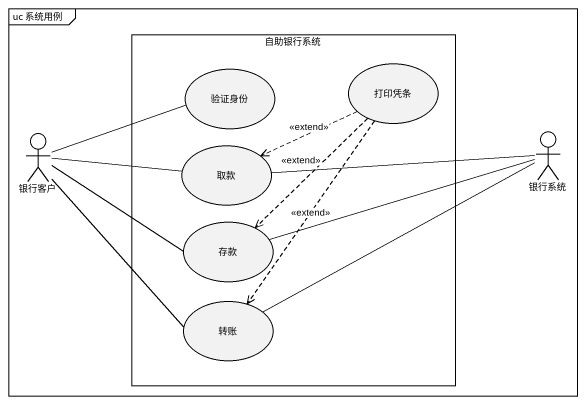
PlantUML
@startuml
mainframe uc 系统用例
rectangle 自助银行系统 {
  usecase 验证身份
  usecase 打印凭条
  usecase 取款
  usecase 存款
  usecase 转账
}
actor 银行客户
actor 银行系统
验证身份 -left- 银行客户
打印凭条 .left.> 取款 : <<extend>>
打印凭条 ..> 存款 : <<extend>>
打印凭条 ..> 转账 : <<extend>>
取款 -left- 银行客户
取款 -right- 银行系统
存款 -left- 银行客户
存款 -right- 银行系统
转账 -up- 银行客户
转账 -right- 银行系统
@enduml
